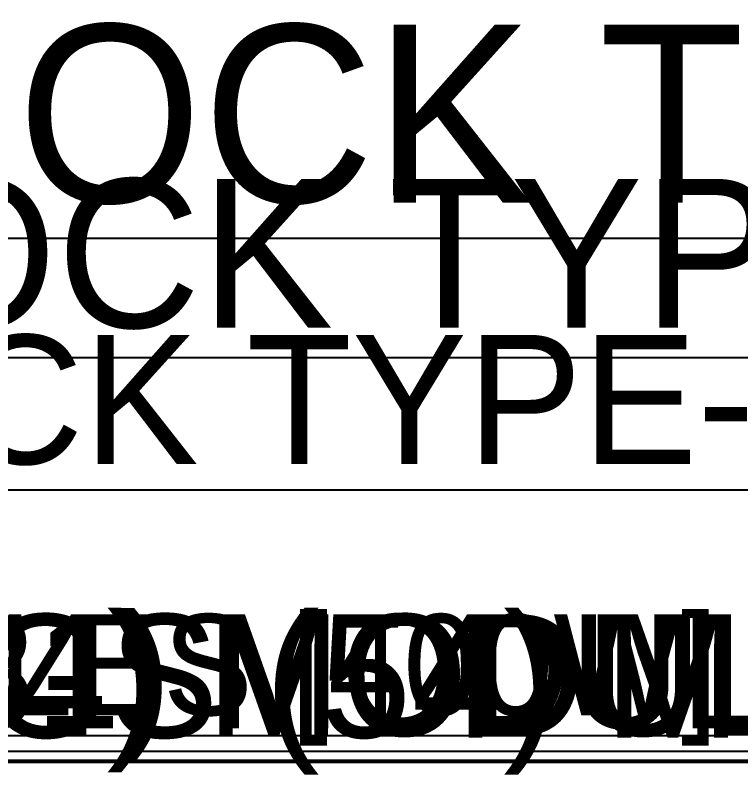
# Model space of a CAD drawing. Header units: feet. Extents: x -13743 to 68376, y -48 to 67763.
# Drawn here: x 7666 to 13221, y 3317 to 9134 of the extents above; entities that cross this region are included whole.
import ezdxf
from ezdxf.enums import TextEntityAlignment as Align

# ---------------------------------------------------------------- set-up
doc = ezdxf.new("R2018")
doc.units = ezdxf.units.FT
doc.header["$MEASUREMENT"] = 0
doc.layers.add('G-ANNO-TEXT', color=1, linetype='Continuous')
doc.styles.add('NEI-A', font='arial.ttf')
doc.styles.get("Standard").update_dxf_attribs({"font": 'arial.ttf'})

# ---------------------------------------------------------------- blocks, each defined once
blk = doc.blocks.new('DETAIL_TITLE')
at = {"style": 'NEI-A', "flags": 8}
blk.add_attdef('#', text='', height=0.2, dxfattribs=at).set_placement((0.592, -0.511), align=Align.MIDDLE_CENTER)
at = {"lineweight": 30, "flags": 104}
blk.add_attdef('DETAIL_TITLE', text='', height=0.2, dxfattribs=at).set_placement((0.91, -0.525), align=Align.BOTTOM_LEFT)
at = {"style": 'NEI-A'}
for tag, p in [('SCALE:', (0.939, -0.738)), ('1"_=_', (1.547, -0.738))]:
    blk.add_attdef(tag, text='', height=0.1, dxfattribs=at).set_placement(p, align=Align.BOTTOM_LEFT)

msp = doc.modelspace()

# ---------------------------------------------------------------- block references
at = {"layer": 'G-ANNO-TEXT'}
ref = msp.add_blockref('DETAIL_TITLE', (2199.9, 9090.6), dxfattribs=dict(at, xscale=128.9267043143703, yscale=128.9267043143703, zscale=128.9267043143703))
lines = msp.add_mtext('{\\LDC BLOCK TYPE-1 (3) STRINGS (78) MODULES [580W] }', dxfattribs={"layer": '0', "insert": (2317.3, 9061.6), "char_height": 1362.051, "attachment_point": 1})
ref.add_attrib('DETAIL_TITLE', '', (2317.3, 9061.6)).embed_mtext(lines)
ref = msp.add_blockref('DETAIL_TITLE', (2193.2, 7909.3), dxfattribs=dict(at, xscale=128.9267043143703, yscale=128.9267043143703, zscale=128.9267043143703))
lines = msp.add_mtext('{\\LDC BLOCK TYPE-2 (2) STRINGS (52) MODULES [580W-SOUTH MOTOR GAP] }', dxfattribs={"layer": '0', "insert": (2310.5, 7880.3), "char_height": 1139.559, "attachment_point": 1})
ref.add_attrib('DETAIL_TITLE', '', (2310.5, 7880.3)).embed_mtext(lines)
ref = msp.add_blockref('DETAIL_TITLE', (2196.6, 6714.5), dxfattribs=dict(at, xscale=128.9267043143703, yscale=128.9267043143703, zscale=128.9267043143703))
lines = msp.add_mtext('{\\LDC BLOCK TYPE-2 (3) STRINGS (52) MODULES [580W-NORTH MOTOR GAP] }', dxfattribs={"layer": '0', "insert": (2314, 6685.5), "char_height": 988.138, "attachment_point": 1})
ref.add_attrib('DETAIL_TITLE', '', (2314, 6685.5)).embed_mtext(lines)
ref = msp.add_blockref('DETAIL_TITLE', (-12703.8, 4576), dxfattribs=dict(at, xscale=128.9267043143703, yscale=128.9267043143703, zscale=128.9267043143703))
lines = msp.add_mtext('{\\LDC BLOCK TYPE-5 (2) STRINGS (54) MODULES [400W-SOUTH MOTOR GAP] }', dxfattribs={"layer": '0', "insert": (-12586.5, 4547), "char_height": 930.6, "attachment_point": 1})
ref.add_attrib('DETAIL_TITLE', '', (-12586.5, 4547)).embed_mtext(lines)
ref = msp.add_blockref('DETAIL_TITLE', (-9986.1, 4576), dxfattribs=dict(at, xscale=128.9267043143703, yscale=128.9267043143703, zscale=128.9267043143703))
lines = msp.add_mtext('{\\LDC BLOCK TYPE-5 (2) STRINGS (54) MODULES [400W-SOUTH MOTOR GAP] (EXTRA TORQUE TUBE)}', dxfattribs={"layer": '0', "insert": (-9868.8, 4547), "char_height": 944.714, "attachment_point": 1})
ref.add_attrib('DETAIL_TITLE', '', (-9868.8, 4547)).embed_mtext(lines)
ref = msp.add_blockref('DETAIL_TITLE', (-13787.6, 4576), dxfattribs=dict(at, xscale=128.9267043143703, yscale=128.9267043143703, zscale=128.9267043143703))
lines = msp.add_mtext('{\\LDC BLOCK TYPE-4 (3) STRINGS (81) MODULES [400W] }', dxfattribs={"layer": '0', "insert": (-13670.3, 4547), "char_height": 773.285, "attachment_point": 1})
ref.add_attrib('DETAIL_TITLE', '', (-13670.3, 4547)).embed_mtext(lines)
ref = msp.add_blockref('DETAIL_TITLE', (-11329.4, 4576), dxfattribs=dict(at, xscale=128.9267043143703, yscale=128.9267043143703, zscale=128.9267043143703))
lines = msp.add_mtext('{\\LDC BLOCK TYPE-4 (3) STRINGS (81) MODULES [400W] }', dxfattribs={"layer": '0', "insert": (-11212.1, 4547), "char_height": 874.229, "attachment_point": 1})
ref.add_attrib('DETAIL_TITLE', '', (-11212.1, 4547)).embed_mtext(lines)

doc.saveas('drawing.dxf')
